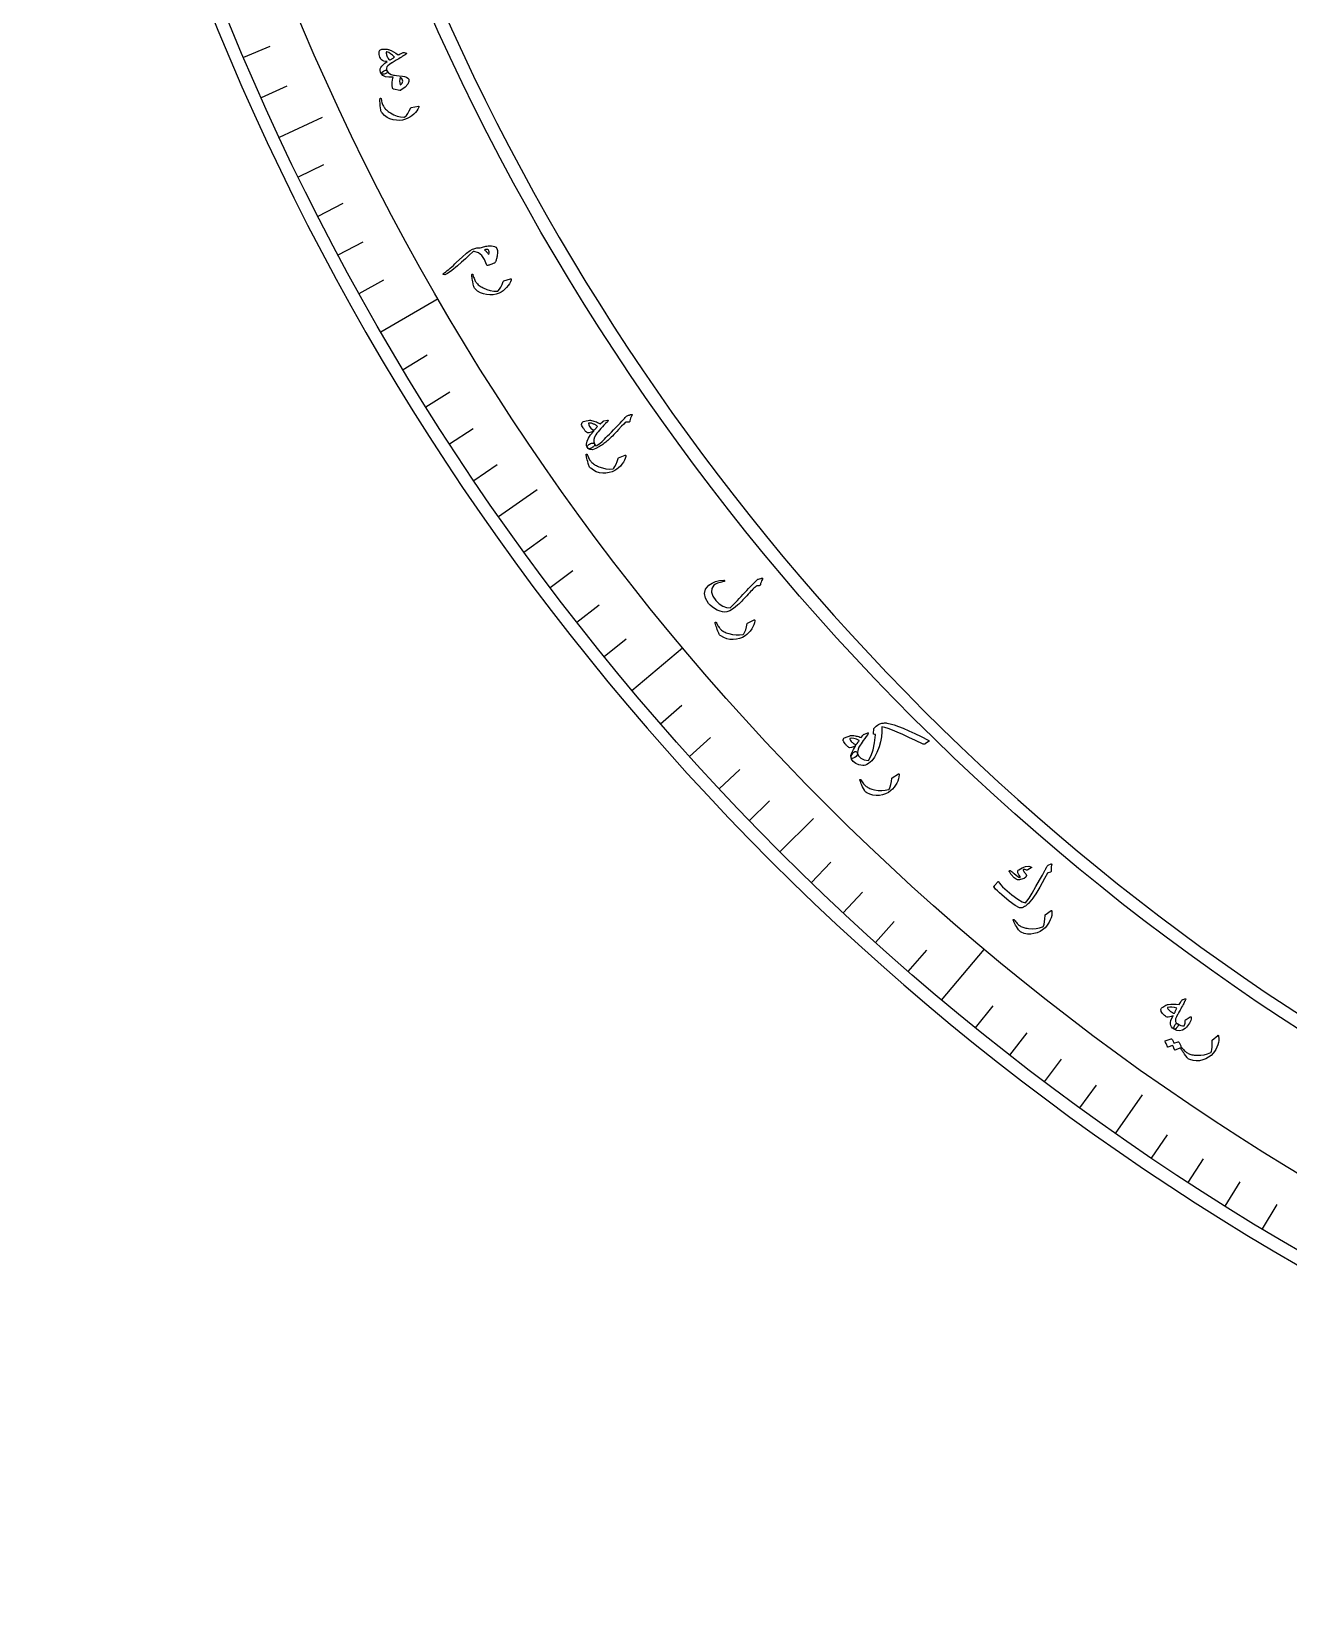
# Model space of a CAD drawing. Header units: millimetres. Extents: x -81 to 81, y -80 to 113.
# Drawn here: x -80.5 to -40.4, y -80.5 to -30.5 of the extents above; entities that cross this region are included whole.
import ezdxf

# ---------------------------------------------------------------- set-up
doc = ezdxf.new("R2010")
doc.units = ezdxf.units.MM
for name, color, linetype in [('CUT_INNER', 6, 'Continuous'), ('CUT_OUTER', 1, 'Continuous'), ('ENGRAVE', 7, 'Continuous'), ('ENGRAVE_FINE', 8, 'Continuous'), ('TEXT', 5, 'Continuous')]:
    doc.layers.add(name, color=color, linetype=linetype)

msp = doc.modelspace()

# ---------------------------------------------------------------- linework, layer by layer
at = {"layer": 'CUT_INNER'}
msp.add_arc((0, -0.0002), 73.6574, 92.270063, 344.882979, dxfattribs=at)
at = {"layer": 'CUT_OUTER'}
msp.add_arc((0, 0), 80.5, 180, 0, dxfattribs=at)
at = {"layer": 'ENGRAVE'}
for points in [[(-72.5857, -33.8473), (-71.2214, -33.2111)], [(-69.3595, -40.0447), (-67.5344, -38.991)], [(-65.6054, -45.9374), (-64.3723, -45.074)], [(-61.3521, -51.4805), (-59.7376, -50.1258)], [(-56.6318, -56.6318), (-55.5674, -55.5674)], [(-51.4805, -61.3521), (-50.1258, -59.7376)], [(-45.9374, -65.6054), (-45.074, -64.3723)]]:
    msp.add_lwpolyline(points, dxfattribs=at)
for radius in [80.0894, 77.982, 74.068]:
    msp.add_circle((0, 0), radius, dxfattribs=at)
at = {"layer": 'ENGRAVE_FINE'}
for points in [[(-73.7227, -31.2934), (-72.8913, -30.9405)], [(-73.1654, -32.5753), (-72.3402, -32.2079)], [(-71.9839, -35.1089), (-71.1721, -34.713)], [(-71.3602, -36.3598), (-70.5555, -35.9498)], [(-70.7148, -37.5997), (-69.9173, -37.1757)], [(-70.0478, -38.8281), (-69.2578, -38.3903)], [(-68.6501, -41.2491), (-67.8759, -40.7839)], [(-67.9197, -42.4409), (-67.1537, -41.9623)], [(-67.1687, -43.6198), (-66.4112, -43.1279)], [(-66.3972, -44.7855), (-65.6484, -44.2804)], [(-64.7937, -47.0754), (-64.063, -46.5445)], [(-63.9623, -48.199), (-63.2409, -47.6555)], [(-63.1113, -49.308), (-62.3996, -48.7519)], [(-62.2412, -50.4019), (-61.5393, -49.8335)], [(-60.4443, -52.5434), (-59.7626, -51.9508)], [(-59.5181, -53.5903), (-58.8468, -52.9859)], [(-58.5737, -54.6209), (-57.9131, -54.0049)], [(-57.6115, -55.6348), (-56.9618, -55.0074)], [(-55.6348, -57.6115), (-55.0074, -56.9618)], [(-54.6209, -58.5737), (-54.0049, -57.9131)], [(-53.5903, -59.5181), (-52.9859, -58.8468)], [(-52.5434, -60.4443), (-51.9508, -59.7626)], [(-50.4019, -62.2412), (-49.8335, -61.5393)], [(-49.308, -63.1113), (-48.7519, -62.3996)], [(-48.199, -63.9623), (-47.6555, -63.2409)], [(-47.0754, -64.7937), (-46.5445, -64.063)], [(-44.7855, -66.3972), (-44.2804, -65.6484)], [(-43.6198, -67.1687), (-43.1279, -66.4112)], [(-42.4409, -67.9197), (-41.9623, -67.1537)], [(-41.2491, -68.6501), (-40.7839, -67.8759)]]:
    msp.add_lwpolyline(points, dxfattribs=at)
at = {"layer": 'TEXT'}
for points in [[(-68.5554, -31.1605), (-68.5372, -31.1666), (-68.5314, -31.1753), (-68.538, -31.1866), (-68.557, -31.2005), (-68.5691, -31.2077), (-68.5856, -31.2178), (-68.6067, -31.2309), (-68.6323, -31.247), (-68.6627, -31.2661), (-68.6983, -31.2882), (-68.739, -31.3132), (-68.7849, -31.3412), (-68.8299, -31.3687), (-68.8703, -31.3933), (-68.9059, -31.4151), (-68.9369, -31.4339), (-68.963, -31.4497), (-68.9841, -31.4625), (-69.0003, -31.4723), (-69.0115, -31.479), (-69.0814, -31.5236), (-69.1324, -31.5652), (-69.1648, -31.6038), (-69.1783, -31.6395), (-69.1801, -31.6611), (-69.1768, -31.6847), (-69.1686, -31.7104), (-69.1554, -31.7382), (-69.1505, -31.756), (-69.1527, -31.7724), (-69.162, -31.7874), (-69.1785, -31.8011), (-69.2003, -31.8133), (-69.2236, -31.823), (-69.2483, -31.8303), (-69.2744, -31.8352), (-69.2978, -31.8367), (-69.3165, -31.8352), (-69.3304, -31.8305), (-69.3395, -31.8227), (-69.3637, -31.7686), (-69.3753, -31.7177), (-69.3741, -31.6701), (-69.3603, -31.6257), (-69.331, -31.5804), (-69.2866, -31.5337), (-69.2269, -31.4858), (-69.1521, -31.4366), (-69.2143, -31.4299), (-69.2663, -31.4179), (-69.308, -31.4005), (-69.3394, -31.3779), (-69.3569, -31.3559), (-69.3725, -31.3278), (-69.3863, -31.2936), (-69.3981, -31.2533), (-69.4071, -31.2092), (-69.4117, -31.1709), (-69.4118, -31.1383), (-69.4075, -31.1115), (-69.3982, -31.0872), (-69.3856, -31.0682), (-69.3696, -31.0546), (-69.3504, -31.0463), (-69.3243, -31.0404), (-69.2943, -31.0366), (-69.2601, -31.0351), (-69.2219, -31.0357), (-69.1828, -31.0379), (-69.1511, -31.0409), (-69.1267, -31.0447), (-69.1096, -31.0494), (-69.0332, -31.0834), (-68.9576, -31.1238), (-68.8827, -31.1706), (-68.8086, -31.2238), (-68.7704, -31.2033), (-68.7373, -31.186), (-68.7093, -31.1719), (-68.6863, -31.161), (-68.6663, -31.1533), (-68.6473, -31.1488), (-68.6293, -31.1475), (-68.6123, -31.1495)], [(-68.9271, -31.2949), (-68.9863, -31.2323), (-69.0461, -31.1835), (-69.1068, -31.1486), (-69.1683, -31.1275), (-69.1754, -31.1275), (-69.1807, -31.1301), (-69.1843, -31.1352), (-69.1861, -31.1429), (-69.1856, -31.1685), (-69.1821, -31.1949), (-69.1756, -31.2221), (-69.1662, -31.2501), (-69.1537, -31.2789), (-69.1382, -31.3085), (-69.1197, -31.3389), (-69.0982, -31.3701), (-69.0941, -31.3746), (-69.0887, -31.3788), (-69.0819, -31.3826), (-69.0736, -31.3861), (-69.0574, -31.3773), (-69.0406, -31.3677), (-69.0231, -31.3574), (-69.0051, -31.3464), (-68.9865, -31.3346), (-68.9673, -31.3221), (-68.9475, -31.3088), (-68.9271, -31.2949)], [(-68.4692, -31.9983), (-68.4622, -32.0725), (-68.5014, -32.1552), (-68.587, -32.2464), (-68.7188, -32.3462), (-68.7289, -32.3524), (-68.7385, -32.3561), (-68.7476, -32.3575), (-68.7563, -32.3564), (-68.9497, -32.3101), (-68.9619, -32.3063), (-68.9714, -32.2997), (-68.9782, -32.2902), (-68.9822, -32.2779), (-68.9919, -32.1892), (-68.9923, -32.1019), (-68.9832, -32.0158), (-68.9648, -31.9311), (-69.1053, -31.9347), (-69.2146, -31.9178), (-69.2927, -31.8805), (-69.3395, -31.8227), (-69.3402, -31.8142), (-69.3356, -31.8029), (-69.3258, -31.7889), (-69.3107, -31.7722), (-69.2699, -31.7384), (-69.2346, -31.7168), (-69.2048, -31.7073), (-69.1807, -31.7101), (-69.1731, -31.7147), (-69.1664, -31.7209), (-69.1605, -31.7288), (-69.1554, -31.7382), (-69.126, -31.7813), (-69.0833, -31.8169), (-69.0272, -31.8451), (-68.9578, -31.8658), (-68.9204, -31.8716), (-68.8602, -31.8784), (-68.7773, -31.886), (-68.6716, -31.8944), (-68.5991, -31.9056), (-68.5412, -31.9266), (-68.4979, -31.9575), (-68.4692, -31.9983)], [(-68.7375, -31.9449), (-68.7516, -31.998), (-68.7577, -32.0536), (-68.7558, -32.1117), (-68.7458, -32.1722), (-68.707, -32.1505), (-68.6793, -32.1244), (-68.6627, -32.0938), (-68.6572, -32.0588), (-68.6622, -32.0237), (-68.6772, -31.9931), (-68.7024, -31.9668), (-68.7375, -31.9449)], [(-68.1618, -32.8508), (-68.1576, -32.8502), (-68.154, -32.8502), (-68.151, -32.8508), (-68.1487, -32.852), (-68.1455, -32.8574), (-68.1447, -32.8656), (-68.1463, -32.8765), (-68.1503, -32.8901), (-68.1765, -32.9483), (-68.2118, -33.0047), (-68.2565, -33.0595), (-68.3104, -33.1125), (-68.3715, -33.1631), (-68.4349, -33.2067), (-68.5004, -33.2432), (-68.568, -33.2725), (-68.6642, -33.2969), (-68.7624, -33.3077), (-68.8629, -33.3049), (-68.9655, -33.2886), (-69.0659, -33.2582), (-69.1579, -33.2121), (-69.2413, -33.1504), (-69.3161, -33.0732), (-69.3331, -33.051), (-69.3462, -33.027), (-69.3556, -33.0011), (-69.3611, -32.9735), (-69.3685, -32.9072), (-69.3746, -32.8472), (-69.3794, -32.7933), (-69.383, -32.7457), (-69.3853, -32.7044), (-69.3863, -32.6695), (-69.3859, -32.6411), (-69.3841, -32.6192), (-69.3828, -32.6141), (-69.3809, -32.6101), (-69.3786, -32.6071), (-69.3758, -32.6052), (-69.3716, -32.6037), (-69.3674, -32.6031), (-69.3631, -32.6035), (-69.3586, -32.6047), (-69.3546, -32.607), (-69.3514, -32.6107), (-69.3492, -32.6158), (-69.3479, -32.6222), (-69.3406, -32.6619), (-69.3325, -32.6992), (-69.3233, -32.7342), (-69.3133, -32.7669), (-69.3021, -32.7975), (-69.2898, -32.8262), (-69.2764, -32.8532), (-69.2617, -32.8784), (-69.2451, -32.9025), (-69.226, -32.9266), (-69.2043, -32.9505), (-69.1799, -32.9742), (-69.1529, -32.9978), (-69.123, -33.021), (-69.0902, -33.044), (-69.0546, -33.0668), (-68.9464, -33.1265), (-68.8389, -33.1702), (-68.732, -33.1981), (-68.6258, -33.2101), (-68.6177, -33.2102), (-68.6092, -33.2083), (-68.6005, -33.2044), (-68.5914, -33.1984), (-68.5449, -33.1496), (-68.4979, -33.0855), (-68.4504, -33.0062), (-68.4023, -32.9117), (-68.3987, -32.9069), (-68.3952, -32.9033), (-68.3916, -32.9009), (-68.3881, -32.8999)], [(-66.1858, -37.3751), (-66.1514, -37.3627), (-66.1168, -37.3513), (-66.0817, -37.3408), (-66.0463, -37.3313), (-66.0107, -37.323), (-65.9749, -37.3164), (-65.9389, -37.3115), (-65.9029, -37.3082), (-65.8345, -37.3076), (-65.7771, -37.3144), (-65.7306, -37.3287), (-65.6951, -37.3504), (-65.6593, -37.3938), (-65.6389, -37.4526), (-65.634, -37.5266), (-65.6446, -37.6161), (-65.6496, -37.6419), (-65.6553, -37.6675), (-65.6618, -37.6929), (-65.6691, -37.7182), (-65.677, -37.7433), (-65.6856, -37.7685), (-65.6948, -37.7937), (-65.7046, -37.819), (-65.7109, -37.8327), (-65.7183, -37.8437), (-65.7269, -37.8522), (-65.7366, -37.8582), (-65.7802, -37.8745), (-65.8193, -37.8889), (-65.8538, -37.9013), (-65.8838, -37.9117), (-65.9087, -37.92), (-65.9283, -37.9263), (-65.9424, -37.9303), (-65.9512, -37.9322), (-65.9635, -37.9317), (-65.9734, -37.9274), (-65.9809, -37.9195), (-65.9859, -37.9079), (-66.0516, -37.7441), (-66.1393, -37.6192), (-66.2493, -37.5331), (-66.3818, -37.4858), (-66.3953, -37.4848), (-66.4072, -37.4865), (-66.4177, -37.4909), (-66.4266, -37.4981), (-66.539, -37.6075), (-66.6576, -37.7185), (-66.7823, -37.8313), (-66.9131, -37.9457), (-67.0928, -38.0933), (-67.2281, -38.189), (-67.3192, -38.2325), (-67.3662, -38.2238), (-67.37, -38.2116), (-67.3655, -38.1977), (-67.353, -38.1821), (-67.3323, -38.165), (-67.2871, -38.1329), (-67.2409, -38.098), (-67.1937, -38.0602), (-67.1455, -38.0196), (-67.0964, -37.9765), (-67.0462, -37.9312), (-66.995, -37.8837), (-66.9427, -37.834), (-66.7673, -37.6677), (-66.6244, -37.5426), (-66.5142, -37.4586), (-66.4369, -37.4156), (-66.3979, -37.401), (-66.3609, -37.3893), (-66.326, -37.3806), (-66.2932, -37.3748), (-66.2626, -37.3716), (-66.2345, -37.3706), (-66.2089, -37.3717), (-66.1858, -37.3751)], [(-66.0555, -37.4361), (-66.0377, -37.45), (-66.02, -37.4651), (-66.0023, -37.4816), (-65.9846, -37.4995), (-65.9671, -37.5185), (-65.9498, -37.5386), (-65.9326, -37.5597), (-65.9157, -37.582), (-65.9091, -37.5334), (-65.909, -37.4947), (-65.9153, -37.4657), (-65.928, -37.4465), (-65.953, -37.4294), (-65.9827, -37.422), (-66.0168, -37.4242), (-66.0555, -37.4361)], [(-65.2198, -38.3611), (-65.2157, -38.3602), (-65.2121, -38.3599), (-65.2091, -38.3602), (-65.2067, -38.3612), (-65.203, -38.3664), (-65.2016, -38.3745), (-65.2023, -38.3855), (-65.2052, -38.3994), (-65.2264, -38.4595), (-65.257, -38.5187), (-65.297, -38.5769), (-65.3464, -38.6342), (-65.4031, -38.6897), (-65.4626, -38.7383), (-65.5249, -38.7801), (-65.5899, -38.815), (-65.6837, -38.8471), (-65.7808, -38.866), (-65.8811, -38.8715), (-65.9847, -38.8637), (-66.0873, -38.8417), (-66.1827, -38.8034), (-66.2709, -38.7488), (-66.3519, -38.678), (-66.3706, -38.6573), (-66.3857, -38.6344), (-66.3971, -38.6094), (-66.4049, -38.5823), (-66.4178, -38.5169), (-66.4288, -38.4576), (-66.4381, -38.4043), (-66.4456, -38.3571), (-66.4513, -38.3161), (-66.4551, -38.2815), (-66.457, -38.2531), (-66.4571, -38.2311), (-66.4562, -38.226), (-66.4547, -38.2218), (-66.4526, -38.2187), (-66.45, -38.2165), (-66.446, -38.2147), (-66.4418, -38.2138), (-66.4374, -38.2137), (-66.4329, -38.2146), (-66.4287, -38.2166), (-66.4252, -38.22), (-66.4226, -38.2249), (-66.4207, -38.2312), (-66.4103, -38.2701), (-66.399, -38.3066), (-66.387, -38.3407), (-66.3743, -38.3725), (-66.3607, -38.402), (-66.3461, -38.4297), (-66.3304, -38.4555), (-66.3137, -38.4793), (-66.2952, -38.5021), (-66.2742, -38.5244), (-66.2506, -38.5465), (-66.2243, -38.5681), (-66.1954, -38.5894), (-66.1637, -38.6101), (-66.1292, -38.6303), (-66.0918, -38.65), (-65.9791, -38.7006), (-65.8683, -38.7353), (-65.7595, -38.7542), (-65.6527, -38.7575), (-65.6445, -38.7569), (-65.6362, -38.7543), (-65.6279, -38.7497), (-65.6194, -38.743), (-65.577, -38.6905), (-65.5355, -38.6227), (-65.4946, -38.5398), (-65.4545, -38.4417), (-65.4514, -38.4366), (-65.4481, -38.4327), (-65.4447, -38.4301), (-65.4413, -38.4287)], [(-62.5028, -43.3324), (-62.5479, -43.4108), (-62.5702, -43.4851), (-62.5696, -43.5552), (-62.5461, -43.6212), (-62.5403, -43.6398), (-62.5427, -43.6595), (-62.5531, -43.6804), (-62.5716, -43.7026), (-62.5826, -43.7126), (-62.5942, -43.7224), (-62.6062, -43.7319), (-62.6189, -43.7411), (-62.6321, -43.7496), (-62.646, -43.7573), (-62.6606, -43.764), (-62.6758, -43.7697), (-62.7019, -43.7776), (-62.7231, -43.7806), (-62.7394, -43.7789), (-62.7508, -43.7723), (-62.7725, -43.7412), (-62.7878, -43.7075), (-62.7967, -43.671), (-62.7993, -43.6318), (-62.7821, -43.5408), (-62.7384, -43.442), (-62.6683, -43.3354), (-62.5717, -43.2209), (-62.6546, -43.2514), (-62.721, -43.2663), (-62.7707, -43.2656), (-62.8038, -43.2493), (-62.8163, -43.2366), (-62.8288, -43.2229), (-62.8415, -43.2079), (-62.8542, -43.1919), (-62.8671, -43.1746), (-62.8803, -43.1559), (-62.8937, -43.1359), (-62.9073, -43.1145), (-62.9312, -43.0742), (-62.9475, -43.0419), (-62.9564, -43.0174), (-62.9578, -43.0009), (-62.9513, -42.9679), (-62.9391, -42.9423), (-62.9212, -42.9241), (-62.8976, -42.9133), (-62.8154, -42.8919), (-62.7502, -42.8776), (-62.702, -42.8704), (-62.6707, -42.8703), (-62.636, -42.8756), (-62.6003, -42.8835), (-62.5634, -42.8941), (-62.5253, -42.9072), (-62.4862, -42.923), (-62.4459, -42.9413), (-62.4045, -42.9623), (-62.3619, -42.9859), (-62.2954, -42.9237), (-62.2871, -42.9167), (-62.2794, -42.9102), (-62.2723, -42.9044), (-62.2658, -42.8992), (-62.2598, -42.8948), (-62.2541, -42.8914), (-62.2486, -42.8891), (-62.2435, -42.8879), (-62.131, -42.8647), (-62.1142, -42.8642), (-62.1093, -42.8723), (-62.1164, -42.8889), (-62.1353, -42.914), (-62.1916, -42.9686), (-62.2448, -43.0228), (-62.295, -43.0763), (-62.3422, -43.1294), (-62.3864, -43.1816), (-62.428, -43.2329), (-62.4668, -43.2831), (-62.5028, -43.3324)], [(-61.3832, -42.683), (-61.372, -42.6802), (-61.3625, -42.6802), (-61.3548, -42.6831), (-61.3489, -42.6889), (-61.3457, -42.6957), (-61.3451, -42.7032), (-61.3471, -42.7115), (-61.3516, -42.7205), (-61.3779, -42.7628), (-61.3975, -42.8053), (-61.4105, -42.8479), (-61.4169, -42.8906), (-61.4217, -42.9065), (-61.4312, -42.9182), (-61.4454, -42.9258), (-61.4642, -42.9291), (-61.4748, -42.9296), (-61.4855, -42.93), (-61.4962, -42.9303), (-61.5071, -42.9305), (-61.5179, -42.9307), (-61.5287, -42.931), (-61.5394, -42.9314), (-61.55, -42.932), (-61.5672, -42.9455), (-61.6112, -42.9889), (-61.682, -43.0623), (-61.7795, -43.1657), (-61.833, -43.2226), (-61.8834, -43.2759), (-61.9309, -43.3253), (-61.9753, -43.3709), (-62.0166, -43.4125), (-62.0549, -43.45), (-62.0902, -43.4832), (-62.1223, -43.5122), (-62.1531, -43.5388), (-62.1845, -43.5647), (-62.2163, -43.5899), (-62.2486, -43.6145), (-62.2815, -43.6384), (-62.3151, -43.6618), (-62.3494, -43.6846), (-62.3845, -43.7069), (-62.5075, -43.7739), (-62.6092, -43.8069), (-62.6898, -43.806), (-62.749, -43.771), (-62.7674, -43.7461), (-62.7743, -43.7209), (-62.7699, -43.6953), (-62.7539, -43.6694), (-62.7306, -43.6455), (-62.7038, -43.6262), (-62.6735, -43.6113), (-62.6397, -43.6009), (-62.606, -43.595), (-62.5793, -43.5961), (-62.5598, -43.6042), (-62.5474, -43.6193), (-62.5396, -43.6323), (-62.5326, -43.6439), (-62.5264, -43.6541), (-62.521, -43.663), (-62.516, -43.6705), (-62.5112, -43.6765), (-62.5065, -43.6811), (-62.502, -43.6843), (-62.4687, -43.6734), (-62.425, -43.647), (-62.3709, -43.6051), (-62.3064, -43.5476), (-62.269, -43.512), (-62.2267, -43.4705), (-62.1793, -43.4232), (-62.127, -43.37), (-62.0694, -43.311), (-62.0064, -43.2462), (-61.938, -43.1756), (-61.8642, -43.0993), (-61.7921, -43.0246), (-61.7289, -42.9588), (-61.6745, -42.9019), (-61.629, -42.854), (-61.5923, -42.8151), (-61.5643, -42.7853), (-61.5451, -42.7647), (-61.5346, -42.7531), (-61.52, -42.7394), (-61.5024, -42.7274), (-61.482, -42.7171), (-61.4587, -42.7085), (-61.4464, -42.7051), (-61.4349, -42.7018), (-61.4242, -42.6985), (-61.4144, -42.6953), (-61.4054, -42.6921), (-61.3971, -42.6891), (-61.3897, -42.686), (-61.3832, -42.683)], [(-62.4455, -43.0708), (-62.4586, -43.0604), (-62.4724, -43.0497), (-62.487, -43.0389), (-62.5024, -43.028), (-62.5188, -43.0173), (-62.5366, -43.0071), (-62.5557, -42.9975), (-62.5761, -42.9885), (-62.5962, -42.9798), (-62.6164, -42.9724), (-62.6367, -42.9665), (-62.657, -42.962), (-62.6773, -42.959), (-62.6975, -42.9577), (-62.7176, -42.9579), (-62.7376, -42.9599), (-62.7277, -43.0154), (-62.7012, -43.0697), (-62.6583, -43.1225), (-62.5988, -43.1738), (-62.5852, -43.1788), (-62.5692, -43.1781), (-62.5507, -43.1714), (-62.5297, -43.159)], [(-61.5676, -43.9844), (-61.5636, -43.9831), (-61.5601, -43.9825), (-61.557, -43.9826), (-61.5546, -43.9834), (-61.5504, -43.9882), (-61.5482, -43.9961), (-61.548, -44.0071), (-61.5496, -44.0213), (-61.5655, -44.083), (-61.5907, -44.1446), (-61.6254, -44.2062), (-61.6695, -44.2676), (-61.7211, -44.3279), (-61.7761, -44.3816), (-61.8344, -44.4287), (-61.8961, -44.4692), (-61.9867, -44.5096), (-62.0817, -44.537), (-62.1811, -44.5514), (-62.285, -44.5528), (-62.3891, -44.5399), (-62.4876, -44.5102), (-62.5803, -44.4636), (-62.6672, -44.4003), (-62.6877, -44.3813), (-62.7047, -44.3598), (-62.7183, -44.336), (-62.7285, -44.3097), (-62.7471, -44.2456), (-62.7633, -44.1875), (-62.7773, -44.1353), (-62.7889, -44.0889), (-62.7982, -44.0486), (-62.8051, -44.0144), (-62.8095, -43.9864), (-62.8116, -43.9645), (-62.8111, -43.9593), (-62.81, -43.955), (-62.8082, -43.9517), (-62.8057, -43.9493), (-62.8019, -43.9471), (-62.7978, -43.9458), (-62.7935, -43.9454), (-62.7889, -43.9458), (-62.7845, -43.9474), (-62.7808, -43.9506), (-62.7777, -43.9552), (-62.7753, -43.9613), (-62.7614, -43.9991), (-62.747, -44.0345), (-62.7321, -44.0674), (-62.7166, -44.0979), (-62.7004, -44.1262), (-62.6834, -44.1524), (-62.6655, -44.1767), (-62.6468, -44.199), (-62.6263, -44.22), (-62.6034, -44.2404), (-62.5779, -44.2603), (-62.5499, -44.2795), (-62.5192, -44.2981), (-62.4858, -44.316), (-62.4496, -44.3331), (-62.4106, -44.3494), (-62.2938, -44.3897), (-62.1804, -44.4145), (-62.0703, -44.4238), (-61.9637, -44.4175), (-61.9556, -44.4162), (-61.9476, -44.4129), (-61.9396, -44.4076), (-61.9318, -44.4002), (-61.8942, -44.3441), (-61.8589, -44.2729), (-61.8255, -44.1867), (-61.7943, -44.0855), (-61.7916, -44.0801), (-61.7886, -44.0759), (-61.7855, -44.073), (-61.7822, -44.0713)], [(-57.2149, -47.8992), (-57.2071, -47.8977), (-57.2001, -47.8984), (-57.194, -47.9011), (-57.1886, -47.906), (-57.1849, -47.9123), (-57.1839, -47.9195), (-57.1856, -47.9273), (-57.1899, -47.936), (-57.2162, -47.985), (-57.2362, -48.0305), (-57.25, -48.0726), (-57.2574, -48.1113), (-57.261, -48.124), (-57.2694, -48.1337), (-57.2824, -48.1405), (-57.3002, -48.1443), (-57.3096, -48.1452), (-57.3186, -48.146), (-57.3272, -48.1469), (-57.3354, -48.1479), (-57.3432, -48.1487), (-57.3503, -48.1494), (-57.3568, -48.15), (-57.3627, -48.1504), (-57.3731, -48.1516), (-57.3838, -48.1551), (-57.3947, -48.1609), (-57.4058, -48.1691), (-57.4339, -48.1962), (-57.4641, -48.2261), (-57.4965, -48.259), (-57.5311, -48.2947), (-57.5679, -48.3332), (-57.6071, -48.3745), (-57.6485, -48.4184), (-57.6923, -48.4651), (-57.7354, -48.5123), (-57.7762, -48.5564), (-57.8148, -48.5973), (-57.851, -48.635), (-57.885, -48.6697), (-57.9167, -48.7016), (-57.9462, -48.7307), (-57.9734, -48.757), (-58.0571, -48.8312), (-58.1441, -48.8924), (-58.2344, -48.9405), (-58.328, -48.9754), (-58.3913, -48.986), (-58.4629, -48.9801), (-58.5427, -48.9578), (-58.6307, -48.919), (-58.7177, -48.8698), (-58.793, -48.8181), (-58.8566, -48.7641), (-58.9086, -48.7077), (-59.0103, -48.5433), (-59.0419, -48.3917), (-59.0034, -48.2535), (-58.8951, -48.1285), (-58.7948, -48.0593), (-58.6827, -48.0086), (-58.5586, -47.9764), (-58.4227, -47.9626), (-58.414, -47.9629), (-58.407, -47.9649), (-58.4018, -47.9688), (-58.3984, -47.9745), (-58.396, -47.9816), (-58.3953, -47.988), (-58.3964, -47.9936), (-58.3992, -47.9984), (-58.4043, -48.0044), (-58.4102, -48.0089), (-58.417, -48.012), (-58.4246, -48.0135), (-58.5351, -48.0376), (-58.6239, -48.0644), (-58.691, -48.0942), (-58.7364, -48.1269), (-58.8056, -48.2322), (-58.8189, -48.3485), (-58.7761, -48.4755), (-58.6771, -48.6131), (-58.567, -48.7199), (-58.4548, -48.795), (-58.3406, -48.8384), (-58.2244, -48.8502), (-58.1954, -48.8236), (-58.1622, -48.7917), (-58.1247, -48.7547), (-58.0829, -48.7124), (-58.0369, -48.6647), (-57.9865, -48.6114), (-57.9319, -48.5525), (-57.8729, -48.488), (-57.8114, -48.4223), (-57.7506, -48.3579), (-57.6906, -48.2948), (-57.6312, -48.2331), (-57.5724, -48.1729), (-57.5142, -48.1142), (-57.4565, -48.0571), (-57.3994, -48.0015), (-57.3463, -47.9456), (-57.3394, -47.9403), (-57.3323, -47.936), (-57.3251, -47.9327), (-57.3179, -47.9304)], [(-57.4575, -49.2325), (-57.4536, -49.2308), (-57.4501, -49.2299), (-57.4471, -49.2297), (-57.4446, -49.2303), (-57.44, -49.2347), (-57.4372, -49.2424), (-57.4359, -49.2534), (-57.4363, -49.2676), (-57.4467, -49.3305), (-57.4664, -49.3941), (-57.4955, -49.4585), (-57.534, -49.5235), (-57.5802, -49.5881), (-57.6302, -49.6465), (-57.6841, -49.6986), (-57.742, -49.7443), (-57.8287, -49.7925), (-57.9209, -49.8281), (-58.0187, -49.8512), (-58.122, -49.8618), (-58.2269, -49.8581), (-58.3276, -49.8372), (-58.424, -49.7989), (-58.5162, -49.7435), (-58.5383, -49.7264), (-58.5572, -49.7065), (-58.5728, -49.6839), (-58.5852, -49.6586), (-58.6094, -49.5965), (-58.6307, -49.54), (-58.6492, -49.4892), (-58.6649, -49.4441), (-58.6777, -49.4048), (-58.6875, -49.3713), (-58.6944, -49.3438), (-58.6984, -49.3221), (-58.6984, -49.3169), (-58.6976, -49.3125), (-58.6961, -49.309), (-58.6939, -49.3064), (-58.6903, -49.304), (-58.6863, -49.3023), (-58.682, -49.3015), (-58.6774, -49.3015), (-58.6729, -49.3027), (-58.6689, -49.3055), (-58.6655, -49.3099), (-58.6625, -49.3157), (-58.6454, -49.3522), (-58.6279, -49.3862), (-58.6101, -49.4177), (-58.592, -49.4467), (-58.5734, -49.4734), (-58.5541, -49.498), (-58.5342, -49.5207), (-58.5136, -49.5412), (-58.4914, -49.5603), (-58.4667, -49.5787), (-58.4396, -49.5962), (-58.41, -49.6129), (-58.3778, -49.6287), (-58.3429, -49.6436), (-58.3054, -49.6574), (-58.2651, -49.6702), (-58.1452, -49.7001), (-58.03, -49.7149), (-57.9196, -49.7144), (-57.8139, -49.6988), (-57.806, -49.6968), (-57.7983, -49.6928), (-57.7908, -49.6868), (-57.7836, -49.6787), (-57.7512, -49.6195), (-57.7222, -49.5455), (-57.6966, -49.4567), (-57.6744, -49.3531), (-57.6722, -49.3475), (-57.6696, -49.3431), (-57.6668, -49.3399), (-57.6636, -49.3379)], [(-51.9066, -53.0654), (-51.8878, -53.0781), (-51.8818, -53.092), (-51.8886, -53.1072), (-51.9082, -53.1237), (-51.9948, -53.1776), (-52.0178, -53.1905), (-52.0381, -53.1982), (-52.0556, -53.2007), (-52.0704, -53.1981), (-52.3062, -53.0829), (-52.5215, -52.9801), (-52.7162, -52.8898), (-52.8906, -52.8122), (-53.0445, -52.7479), (-53.1781, -52.6975), (-53.2914, -52.6611), (-53.3845, -52.6388), (-53.3844, -52.7991), (-53.399, -52.9603), (-53.4284, -53.1225), (-53.4725, -53.2856), (-53.5386, -53.4608), (-53.6163, -53.6068), (-53.7059, -53.7234), (-53.8074, -53.8106), (-53.8605, -53.8422), (-53.9086, -53.8638), (-53.9514, -53.8754), (-53.9891, -53.8771), (-54.1149, -53.853), (-54.2175, -53.8104), (-54.2969, -53.7495), (-54.353, -53.6703), (-54.3669, -53.6262), (-54.3639, -53.5807), (-54.3441, -53.5338), (-54.3076, -53.4855), (-54.2732, -53.4523), (-54.2423, -53.4331), (-54.2148, -53.4281), (-54.1909, -53.4372), (-54.183, -53.4459), (-54.1754, -53.4592), (-54.168, -53.4771), (-54.1609, -53.4996), (-54.1209, -53.582), (-54.0497, -53.6455), (-53.9473, -53.6898), (-53.8138, -53.7149), (-53.7282, -53.5599), (-53.6623, -53.3717), (-53.6159, -53.1506), (-53.5887, -52.8967), (-53.5896, -52.8911), (-53.5925, -52.8872), (-53.5975, -52.8848), (-53.6044, -52.884), (-53.6361, -52.8807), (-53.643, -52.8795), (-53.6479, -52.8759), (-53.6508, -52.8699), (-53.6517, -52.8616), (-53.6403, -52.6999), (-53.6354, -52.6916), (-53.6209, -52.6762), (-53.5968, -52.6538), (-53.5632, -52.6242), (-53.5263, -52.5938), (-53.4943, -52.5706), (-53.4672, -52.5544), (-53.4449, -52.5454), (-53.4137, -52.5368), (-53.3836, -52.5299), (-53.3546, -52.5246), (-53.3267, -52.5211), (-53.2998, -52.5191), (-53.2739, -52.5185), (-53.2489, -52.5195), (-53.2247, -52.5219), (-53.1186, -52.5443), (-52.9958, -52.58), (-52.8563, -52.6288), (-52.7001, -52.6907), (-52.527, -52.7654), (-52.3371, -52.8529), (-52.1304, -52.953), (-51.9066, -53.0654)], [(-54.1609, -53.4996), (-54.1626, -53.5297), (-54.1771, -53.5593), (-54.2043, -53.5884), (-54.2443, -53.617), (-54.2946, -53.6436), (-54.3318, -53.6557), (-54.3561, -53.6534), (-54.3673, -53.6366), (-54.3684, -53.5591), (-54.3434, -53.4676), (-54.2922, -53.3621), (-54.215, -53.2425), (-54.2905, -53.2821), (-54.3522, -53.3052), (-54.4, -53.3119), (-54.4339, -53.3022), (-54.4476, -53.2925), (-54.4615, -53.2813), (-54.4757, -53.2686), (-54.4901, -53.2544), (-54.505, -53.239), (-54.5203, -53.2227), (-54.5362, -53.2055), (-54.5525, -53.1873), (-54.5795, -53.1537), (-54.5993, -53.1256), (-54.6117, -53.103), (-54.6167, -53.0858), (-54.6142, -53.0531), (-54.606, -53.0266), (-54.5921, -53.0064), (-54.5725, -52.9924), (-54.4935, -52.9602), (-54.4299, -52.9372), (-54.3816, -52.9236), (-54.3485, -52.9192), (-54.3117, -52.9207), (-54.2747, -52.924), (-54.2374, -52.9291), (-54.1999, -52.9362), (-54.1618, -52.9452), (-54.1228, -52.9563), (-54.0829, -52.9694), (-54.0422, -52.9846), (-53.9874, -52.9152), (-53.976, -52.9008), (-53.9644, -52.8895), (-53.9527, -52.8812), (-53.9408, -52.8758), (-53.8355, -52.8384), (-53.8197, -52.8367), (-53.8138, -52.8437), (-53.8176, -52.8597), (-53.8313, -52.8845), (-53.8838, -52.9545), (-53.9315, -53.0191), (-53.9744, -53.0782), (-54.0127, -53.132), (-54.0459, -53.1804), (-54.0737, -53.2236), (-54.0963, -53.2616), (-54.1135, -53.2944), (-54.1383, -53.3524), (-54.1544, -53.406), (-54.162, -53.455), (-54.1609, -53.4996)], [(-54.1069, -53.0827), (-54.1939, -53.0402), (-54.2729, -53.0145), (-54.3439, -53.0058), (-54.407, -53.014), (-54.4032, -53.0341), (-54.3944, -53.056), (-54.3806, -53.0798), (-54.3619, -53.1054), (-54.3498, -53.1189), (-54.3371, -53.132), (-54.3238, -53.1447), (-54.3098, -53.157), (-54.2951, -53.1687), (-54.2794, -53.1797), (-54.2627, -53.1898), (-54.2449, -53.1992), (-54.2193, -53.2048), (-54.1931, -53.1957), (-54.1664, -53.1719), (-54.1392, -53.1333), (-54.1281, -53.1141), (-54.119, -53.0993), (-54.1119, -53.0888), (-54.1069, -53.0827)], [(-52.8565, -54.1424), (-52.8527, -54.1404), (-52.8494, -54.1391), (-52.8464, -54.1387), (-52.8438, -54.139), (-52.8389, -54.143), (-52.8353, -54.1505), (-52.8331, -54.1613), (-52.8323, -54.1755), (-52.837, -54.239), (-52.851, -54.3042), (-52.8743, -54.3708), (-52.9068, -54.4391), (-52.947, -54.5075), (-52.9917, -54.5701), (-53.0408, -54.6267), (-53.0944, -54.6775), (-53.1764, -54.7331), (-53.2651, -54.7768), (-53.3605, -54.8085), (-53.4625, -54.8282), (-53.5673, -54.8339), (-53.6694, -54.8219), (-53.7689, -54.7925), (-53.8655, -54.7454), (-53.8891, -54.7303), (-53.9097, -54.7122), (-53.9273, -54.6911), (-53.9419, -54.667), (-53.9714, -54.6073), (-53.9977, -54.5529), (-54.0206, -54.504), (-54.0403, -54.4604), (-54.0565, -54.4224), (-54.0693, -54.3899), (-54.0786, -54.3631), (-54.0845, -54.3419), (-54.0849, -54.3367), (-54.0845, -54.3323), (-54.0834, -54.3287), (-54.0814, -54.3259), (-54.078, -54.3231), (-54.0742, -54.3211), (-54.07, -54.3199), (-54.0654, -54.3195), (-54.0608, -54.3203), (-54.0566, -54.3227), (-54.0528, -54.3267), (-54.0493, -54.3324), (-54.029, -54.3671), (-54.0086, -54.3994), (-53.9881, -54.4292), (-53.9675, -54.4565), (-53.9466, -54.4815), (-53.9252, -54.5043), (-53.9033, -54.5251), (-53.8809, -54.5437), (-53.8571, -54.5608), (-53.8309, -54.5768), (-53.8023, -54.5919), (-53.7714, -54.6059), (-53.7379, -54.6188), (-53.7019, -54.6305), (-53.6632, -54.6409), (-53.622, -54.6501), (-53.4999, -54.6693), (-53.3839, -54.6737), (-53.2739, -54.6634), (-53.17, -54.6385), (-53.1623, -54.6358), (-53.155, -54.6311), (-53.1481, -54.6245), (-53.1417, -54.6158), (-53.1146, -54.554), (-53.0923, -54.4777), (-53.0747, -54.3869), (-53.0618, -54.2818), (-53.0601, -54.276), (-53.0579, -54.2714), (-53.0554, -54.2679), (-53.0524, -54.2657)], [(-47.9696, -57.0441), (-47.9756, -57.0706), (-47.9804, -57.0964), (-47.9839, -57.1217), (-47.9862, -57.1464), (-47.9871, -57.1705), (-47.9865, -57.1942), (-47.9845, -57.2174), (-47.9811, -57.2402), (-47.9815, -57.2511), (-47.9862, -57.2602), (-47.9952, -57.2675), (-48.0086, -57.273), (-48.0826, -57.2991), (-48.0902, -57.3022), (-48.0964, -57.3052), (-48.1009, -57.308), (-48.1038, -57.3107), (-48.1932, -57.474), (-48.2747, -57.6209), (-48.3485, -57.7514), (-48.4146, -57.8654), (-48.4729, -57.9627), (-48.5237, -58.0431), (-48.5668, -58.1065), (-48.6024, -58.153), (-48.6731, -58.2376), (-48.6971, -58.2632), (-48.7224, -58.2878), (-48.7491, -58.3114), (-48.7772, -58.334), (-48.8068, -58.3556), (-48.838, -58.376), (-48.8709, -58.3952), (-48.9053, -58.4132), (-48.9918, -58.4103), (-49.13, -58.3414), (-49.3197, -58.206), (-49.5604, -58.0037), (-49.6328, -57.9373), (-49.6981, -57.8739), (-49.7562, -57.8135), (-49.8073, -57.7561), (-49.8106, -57.7494), (-49.8115, -57.7428), (-49.81, -57.7365), (-49.806, -57.7305), (-49.7851, -57.703), (-49.7658, -57.6782), (-49.7482, -57.656), (-49.7324, -57.6364), (-49.718, -57.6192), (-49.705, -57.6043), (-49.6933, -57.5915), (-49.683, -57.5809), (-49.6768, -57.5753), (-49.6715, -57.5737), (-49.6671, -57.5762), (-49.6636, -57.5827), (-49.6341, -57.6292), (-49.5902, -57.6824), (-49.5319, -57.7423), (-49.4592, -57.8088), (-49.2352, -57.9995), (-49.0505, -58.1375), (-48.9057, -58.2232), (-48.8009, -58.2569), (-48.757, -58.2043), (-48.6877, -58.0999), (-48.593, -57.9438), (-48.4726, -57.736), (-48.3533, -57.5269), (-48.2634, -57.3684), (-48.2032, -57.2604), (-48.1727, -57.2028), (-48.1647, -57.1867), (-48.1573, -57.1716), (-48.1503, -57.1576), (-48.1439, -57.1446), (-48.1381, -57.1327), (-48.133, -57.1221), (-48.1286, -57.1128), (-48.1248, -57.1047), (-48.1157, -57.0879), (-48.1046, -57.0739), (-48.0916, -57.0627), (-48.0765, -57.0542), (-47.9892, -57.0159), (-47.9828, -57.0137), (-47.9775, -57.0132), (-47.9733, -57.0143), (-47.9701, -57.0172), (-47.968, -57.0228), (-47.9672, -57.0292), (-47.9677, -57.0363), (-47.9696, -57.0441)], [(-48.6125, -57.1136), (-48.6097, -57.1167), (-48.608, -57.1204), (-48.6075, -57.1245), (-48.6082, -57.1291), (-48.6098, -57.1323), (-48.6121, -57.1354), (-48.6149, -57.1383), (-48.6184, -57.1411), (-48.7314, -57.2016), (-48.7436, -57.2071), (-48.7542, -57.2103), (-48.7631, -57.2112), (-48.7705, -57.2097), (-48.797, -57.1976), (-48.822, -57.1902), (-48.8455, -57.1874), (-48.8674, -57.1892), (-48.875, -57.1934), (-48.8775, -57.2027), (-48.8748, -57.2172), (-48.867, -57.2369), (-48.8603, -57.2483), (-48.8532, -57.2598), (-48.8455, -57.2713), (-48.8373, -57.2829), (-48.8285, -57.2947), (-48.819, -57.3067), (-48.8088, -57.3189), (-48.7978, -57.3313), (-48.7701, -57.3862), (-48.7878, -57.4351), (-48.8512, -57.4782), (-48.9603, -57.5153), (-48.9979, -57.5219), (-49.031, -57.5239), (-49.0593, -57.5213), (-49.0831, -57.5142), (-49.1055, -57.5019), (-49.1331, -57.4811), (-49.1659, -57.4518), (-49.2039, -57.4138), (-49.2229, -57.394), (-49.2403, -57.3744), (-49.2561, -57.3551), (-49.2703, -57.3361), (-49.2831, -57.3177), (-49.2948, -57.3002), (-49.3055, -57.2835), (-49.3151, -57.2678), (-49.3193, -57.2562), (-49.3207, -57.246), (-49.3191, -57.2371), (-49.3147, -57.2296), (-49.3078, -57.2238), (-49.3005, -57.2217), (-49.2927, -57.2234), (-49.2845, -57.2289), (-49.2594, -57.2476), (-49.2314, -57.2693), (-49.2003, -57.294), (-49.1662, -57.3216), (-49.1025, -57.373), (-49.0508, -57.4108), (-49.011, -57.4349), (-48.9832, -57.4455), (-48.9787, -57.4458), (-48.975, -57.4444), (-48.9719, -57.4413), (-48.9696, -57.4364), (-48.969, -57.4327), (-48.9699, -57.428), (-48.9722, -57.4226), (-48.9759, -57.4162), (-49.0151, -57.3621), (-49.0306, -57.3384), (-49.0417, -57.3156), (-49.0483, -57.2937), (-49.0505, -57.2725), (-49.0492, -57.2511), (-49.0435, -57.2326), (-49.0334, -57.2172), (-49.0189, -57.2047), (-48.9052, -57.1346), (-48.7996, -57.0961), (-48.702, -57.0891), (-48.6125, -57.1136)], [(-47.9886, -58.5004), (-47.9851, -58.4981), (-47.9818, -58.4965), (-47.9789, -58.4958), (-47.9763, -58.496), (-47.971, -58.4996), (-47.9668, -58.5066), (-47.9637, -58.5172), (-47.9616, -58.5313), (-47.9609, -58.595), (-47.9692, -58.6611), (-47.9866, -58.7295), (-48.0132, -58.8003), (-48.0473, -58.872), (-48.0864, -58.9382), (-48.1305, -58.9988), (-48.1795, -59.054), (-48.2564, -59.1165), (-48.341, -59.1677), (-48.4333, -59.2075), (-48.5332, -59.2359), (-48.6371, -59.2506), (-48.7399, -59.2476), (-48.8415, -59.2268), (-48.9419, -59.1882), (-48.9667, -59.1752), (-48.9887, -59.159), (-49.0081, -59.1395), (-49.0247, -59.1167), (-49.0593, -59.0597), (-49.0902, -59.0079), (-49.1172, -58.9611), (-49.1405, -58.9194), (-49.16, -58.8829), (-49.1756, -58.8516), (-49.1872, -58.8257), (-49.1948, -58.8051), (-49.1957, -58.7999), (-49.1957, -58.7955), (-49.1949, -58.7918), (-49.1931, -58.7889), (-49.19, -58.7858), (-49.1864, -58.7835), (-49.1823, -58.782), (-49.1778, -58.7812), (-49.1731, -58.7816), (-49.1687, -58.7836), (-49.1646, -58.7873), (-49.1607, -58.7926), (-49.1374, -58.8255), (-49.1143, -58.8559), (-49.0913, -58.8838), (-49.0684, -58.9092), (-49.0454, -58.9322), (-49.0221, -58.9532), (-48.9985, -58.972), (-48.9746, -58.9886), (-48.9494, -59.0036), (-48.922, -59.0173), (-48.8922, -59.0298), (-48.8601, -59.0411), (-48.8257, -59.0511), (-48.7887, -59.0596), (-48.7493, -59.0667), (-48.7075, -59.0723), (-48.5842, -59.0808), (-48.4682, -59.0752), (-48.3596, -59.0555), (-48.2582, -59.0217), (-48.2507, -59.0183), (-48.2439, -59.0131), (-48.2376, -59.0058), (-48.2319, -58.9967), (-48.2103, -58.9327), (-48.1947, -58.8548), (-48.185, -58.7629), (-48.1811, -58.657), (-48.1799, -58.651), (-48.1782, -58.6463), (-48.1759, -58.6427), (-48.1732, -58.6402)], [(-43.7205, -61.3135), (-43.7016, -61.3096), (-43.6922, -61.3143), (-43.6923, -61.3273), (-43.7018, -61.3489), (-43.7087, -61.3611), (-43.7179, -61.3782), (-43.7296, -61.4001), (-43.7437, -61.4269), (-43.7604, -61.4587), (-43.7802, -61.4956), (-43.8029, -61.5376), (-43.8286, -61.5848), (-43.8537, -61.6312), (-43.8763, -61.6727), (-43.8963, -61.7094), (-43.9136, -61.7412), (-43.9283, -61.7679), (-43.9402, -61.7896), (-43.9493, -61.8062), (-43.9556, -61.8177), (-43.9937, -61.8912), (-44.0171, -61.9528), (-44.0257, -62.0024), (-44.0196, -62.0401), (-44.0103, -62.0596), (-43.9956, -62.0785), (-43.9756, -62.0966), (-43.9503, -62.114), (-43.9371, -62.127), (-43.9308, -62.1423), (-43.9314, -62.16), (-43.9388, -62.18), (-43.9516, -62.2015), (-43.9668, -62.2216), (-43.9845, -62.2403), (-44.0047, -62.2575), (-44.0242, -62.2707), (-44.0411, -62.2787), (-44.0555, -62.2816), (-44.0673, -62.2795), (-44.1154, -62.2447), (-44.1508, -62.2065), (-44.1737, -62.1647), (-44.184, -62.1194), (-44.1814, -62.0655), (-44.1663, -62.0028), (-44.1386, -61.9314), (-44.0985, -61.8514), (-44.1557, -61.8767), (-44.2067, -61.8924), (-44.2515, -61.8982), (-44.29, -61.8944), (-44.3162, -61.8841), (-44.3438, -61.8676), (-44.3728, -61.8449), (-44.4033, -61.8159), (-44.4332, -61.7823), (-44.4564, -61.7514), (-44.4728, -61.7233), (-44.4825, -61.6979), (-44.4866, -61.6723), (-44.4851, -61.6495), (-44.4782, -61.6297), (-44.4657, -61.6129), (-44.4461, -61.5947), (-44.422, -61.5764), (-44.3932, -61.558), (-44.3598, -61.5393), (-44.3249, -61.5217), (-44.2959, -61.5084), (-44.2729, -61.4995), (-44.2558, -61.495), (-44.1726, -61.4861), (-44.0869, -61.4832), (-43.9987, -61.4862), (-43.9078, -61.4951), (-43.8851, -61.4582), (-43.8652, -61.4267), (-43.8479, -61.4004), (-43.8335, -61.3794), (-43.82, -61.3628), (-43.8058, -61.3494), (-43.7909, -61.3393), (-43.7752, -61.3325)], [(-43.9748, -61.616), (-44.0574, -61.5914), (-44.1336, -61.5792), (-44.2036, -61.5794), (-44.2674, -61.592), (-44.2736, -61.5955), (-44.2769, -61.6004), (-44.2774, -61.6067), (-44.2751, -61.6142), (-44.2618, -61.6361), (-44.2456, -61.6572), (-44.2264, -61.6775), (-44.2042, -61.697), (-44.1789, -61.7156), (-44.1507, -61.7335), (-44.1195, -61.7506), (-44.0852, -61.7668), (-44.0795, -61.7687), (-44.0727, -61.7695), (-44.0648, -61.7694), (-44.0559, -61.7684), (-44.0463, -61.7526), (-44.0365, -61.7359), (-44.0266, -61.7182), (-44.0166, -61.6996), (-44.0063, -61.6801), (-43.996, -61.6597), (-43.9855, -61.6383), (-43.9748, -61.616)], [(-43.6827, -61.9695), (-43.5508, -61.8916), (-43.5344, -61.8844), (-43.5232, -61.8856), (-43.5172, -61.8951), (-43.5165, -61.9131), (-43.5244, -61.9595), (-43.537, -62.0049), (-43.5544, -62.0492), (-43.5765, -62.0924), (-43.6036, -62.1347), (-43.6359, -62.1761), (-43.6736, -62.2168), (-43.7166, -62.2567), (-43.8027, -62.3142), (-43.8899, -62.3372), (-43.9781, -62.3256), (-44.0673, -62.2795), (-44.0725, -62.267), (-44.0697, -62.2426), (-44.0587, -62.2064), (-44.0397, -62.1583), (-44.0271, -62.1343), (-44.0137, -62.1167), (-43.9997, -62.1054), (-43.985, -62.1005), (-43.9762, -62.1009), (-43.9675, -62.1032), (-43.9589, -62.1076), (-43.9503, -62.114), (-43.8981, -62.1485), (-43.8464, -62.1695), (-43.7952, -62.177), (-43.7446, -62.171), (-43.7417, -62.1698), (-43.7392, -62.1672), (-43.7372, -62.1633), (-43.7355, -62.1581), (-43.7245, -62.127), (-43.7166, -62.093), (-43.7118, -62.0561), (-43.7101, -62.0163), (-43.7086, -62.0019), (-43.7035, -61.9893), (-43.6948, -61.9785), (-43.6827, -61.9695)], [(-42.6758, -62.4818), (-42.6725, -62.4792), (-42.6694, -62.4774), (-42.6665, -62.4764), (-42.6639, -62.4763), (-42.6584, -62.4794), (-42.6536, -62.4861), (-42.6496, -62.4963), (-42.6463, -62.5102), (-42.6399, -62.5736), (-42.6424, -62.6402), (-42.6538, -62.7099), (-42.6741, -62.7827), (-42.7018, -62.8571), (-42.7349, -62.9265), (-42.7735, -62.9908), (-42.8175, -63.05), (-42.8886, -63.1191), (-42.9684, -63.1775), (-43.0568, -63.2252), (-43.1539, -63.2623), (-43.2561, -63.286), (-43.3587, -63.292), (-43.4618, -63.2801), (-43.5652, -63.2505), (-43.591, -63.2398), (-43.6144, -63.2255), (-43.6354, -63.2078), (-43.6539, -63.1866), (-43.6934, -63.1328), (-43.7287, -63.0839), (-43.7597, -63.0396), (-43.7866, -63.0001), (-43.8092, -62.9655), (-43.8274, -62.9357), (-43.8413, -62.9109), (-43.8507, -62.891), (-43.852, -62.886), (-43.8524, -62.8816), (-43.8519, -62.8779), (-43.8504, -62.8748), (-43.8476, -62.8714), (-43.8442, -62.8688), (-43.8403, -62.8669), (-43.8358, -62.8657), (-43.8312, -62.8657), (-43.8266, -62.8674), (-43.8221, -62.8707), (-43.8178, -62.8756), (-43.7917, -62.9063), (-43.766, -62.9346), (-43.7406, -62.9604), (-43.7156, -62.9837), (-43.6907, -63.0046), (-43.6657, -63.0234), (-43.6405, -63.0401), (-43.6153, -63.0546), (-43.5889, -63.0672), (-43.5603, -63.0785), (-43.5295, -63.0884), (-43.4966, -63.0968), (-43.4614, -63.1037), (-43.4239, -63.109), (-43.384, -63.1126), (-43.3418, -63.1145), (-43.2183, -63.1122), (-43.1032, -63.0965), (-42.9967, -63.0673), (-42.8987, -63.0247), (-42.8916, -63.0207), (-42.8852, -63.0149), (-42.8796, -63.0071), (-42.8747, -62.9975), (-42.8588, -62.9319), (-42.85, -62.8529), (-42.8484, -62.7605), (-42.8539, -62.6546), (-42.8532, -62.6486), (-42.8519, -62.6437), (-42.85, -62.6399), (-42.8474, -62.6372)], [(-43.9375, -62.682), (-43.9336, -62.6813), (-43.9294, -62.6822), (-43.9249, -62.6847), (-43.9201, -62.6887), (-43.9065, -62.7084), (-43.894, -62.7283), (-43.8826, -62.7485), (-43.8722, -62.7689), (-43.8629, -62.7899), (-43.8545, -62.8115), (-43.8471, -62.8338), (-43.8407, -62.8568), (-43.8405, -62.8627), (-43.842, -62.8676), (-43.8453, -62.8716), (-43.8504, -62.8748), (-44.038, -62.9524), (-44.0418, -62.9526), (-44.0454, -62.95), (-44.0489, -62.9449), (-44.0523, -62.937), (-44.054, -62.9307), (-44.0574, -62.9214), (-44.0624, -62.909), (-44.0691, -62.8936), (-44.0776, -62.8748), (-44.0878, -62.8527), (-44.0997, -62.827), (-44.1134, -62.7979), (-44.2606, -62.8567), (-44.2662, -62.8578), (-44.271, -62.8556), (-44.2749, -62.8503), (-44.278, -62.8418), (-44.2806, -62.8344), (-44.285, -62.823), (-44.2911, -62.8077), (-44.2989, -62.7884), (-44.3087, -62.765), (-44.3207, -62.7372), (-44.3349, -62.7052), (-44.3512, -62.6688), (-44.3521, -62.664), (-44.3515, -62.6603), (-44.3492, -62.6578), (-44.3452, -62.6565), (-44.1593, -62.5866), (-44.1554, -62.5859), (-44.1512, -62.5868), (-44.1467, -62.5893), (-44.1419, -62.5934), (-44.1298, -62.6094), (-44.1188, -62.6258), (-44.1089, -62.6427), (-44.0999, -62.6601), (-44.0919, -62.6779), (-44.0848, -62.6959), (-44.0785, -62.7142), (-44.0731, -62.7327)]]:
    msp.add_lwpolyline(points, close=True, dxfattribs=at)

doc.saveas('drawing.dxf')
